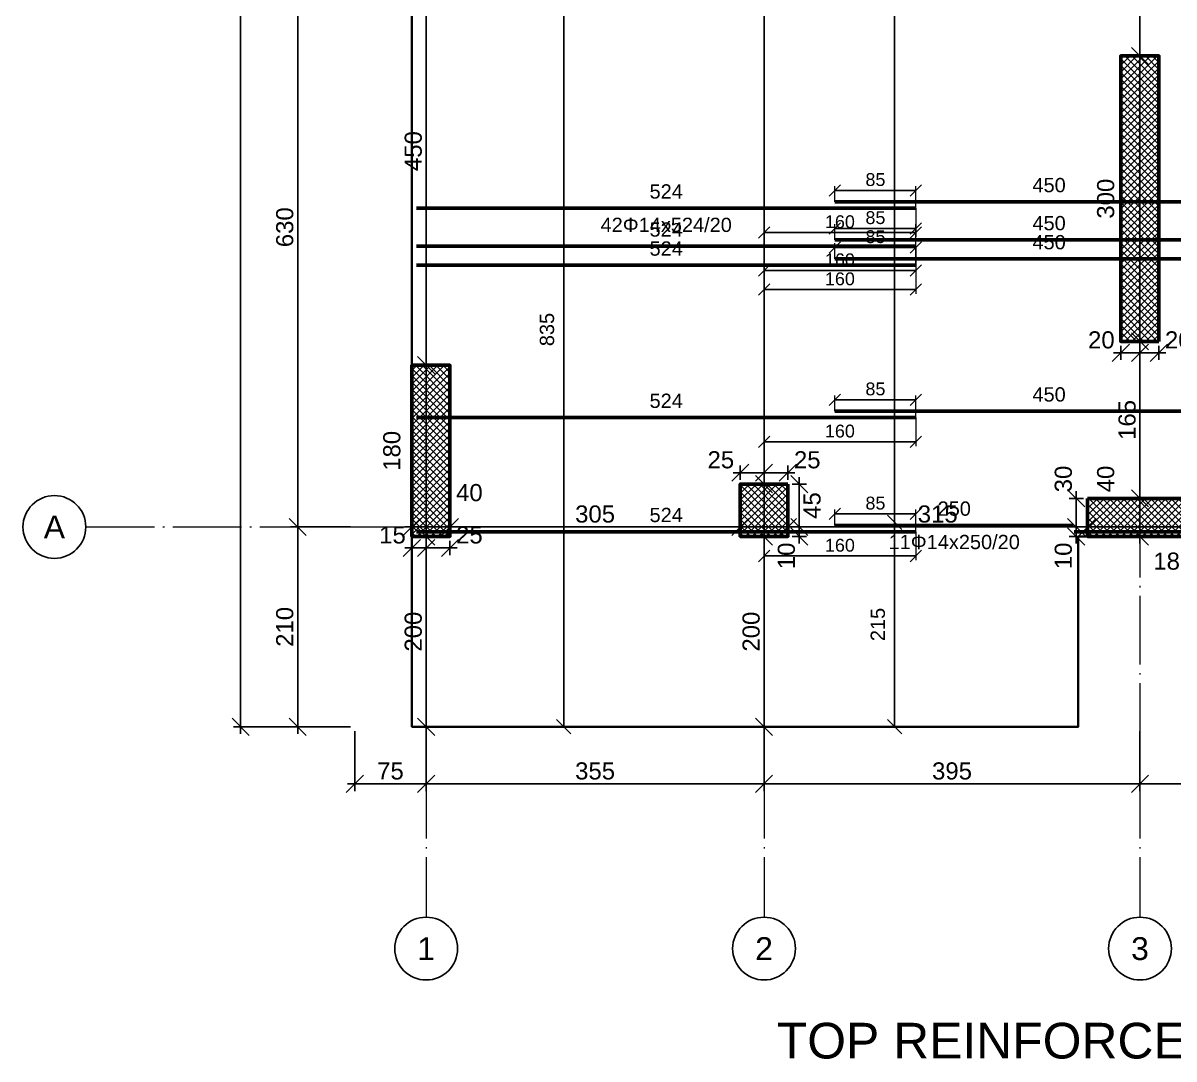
# Model space of a CAD drawing. Header units: millimetres. Extents: x -404 to 6018, y -5139 to 7890.
# Drawn here: x -349 to 861, y -5139 to -4050 of the extents above; entities that cross this region are included whole.
import ezdxf
from ezdxf.enums import TextEntityAlignment as Align

# ---------------------------------------------------------------- set-up
doc = ezdxf.new("R2010")
doc.units = ezdxf.units.MM
doc.linetypes.add('ZWCAD_ISO04W100', pattern=[30.5, 24, -3, 0.5, -3])
for name, color, linetype, lineweight in [('AXIS LINES', 255, 'ZWCAD_ISO04W100', 13), ('COLUMN', 140, 'Continuous', 53), ('SLAB', 3, 'Continuous', 35), ('WALL', 10, 'Continuous', 53)]:
    doc.layers.add(name, color=color, linetype=linetype, lineweight=lineweight)
for name, color, linetype in [('FLOOR', 3, 'Continuous'), ('FW_AXIS', 7, 'Continuous'), ('FW_COLUMN_HATCH', 8, 'Continuous'), ('FW_DIM', 7, 'Continuous'), ('FW_WALL_HATCH', 8, 'Continuous'), ('REB_NOTES', 7, 'Continuous'), ('REB_TOP_MESH_X', 5, 'Continuous'), ('REB_TOP_MESH_X_AXDIM', 5, 'Continuous'), ('REB_TOP_MESH_X_LAP', 5, 'Continuous'), ('REB_TOP_MESH_X_RANGE', 5, 'Continuous'), ('REB_TOP_MESH_X_TEXT', 5, 'Continuous')]:
    doc.layers.add(name, color=color, linetype=linetype)
doc.styles.add('REBAR_TXT', font='arial.ttf')
doc.styles.get("Standard").update_dxf_attribs({"font": 'arial.ttf'})
doc.dimstyles.new('FW_DIM', dxfattribs={"dimtxt": 18, "dimasz": 9, "dimexe": 7.5, "dimexo": 4.5, "dimgap": 4.5, "dimtad": 1, "dimdec": 0, "dimtxsty": 'Standard', "dimtsz": 9, "dimcen": 2.5, "dimdle": 7.5, "dimclrd": 256, "dimclre": 256, "dimclrt": 7, "dimazin": 3, "dimtfac": 1, "dimtmove": 2, "dimatfit": 3})
doc.dimstyles.new('REBAR LAP', dxfattribs={"dimtxt": 13.5, "dimasz": 2.5, "dimexe": 4.5, "dimexo": 0, "dimgap": 4.5, "dimtad": 1, "dimdec": 0, "dimtxsty": 'Standard', "dimtsz": 6, "dimcen": 2.5, "dimclrd": 6, "dimclre": 6, "dimclrt": 7, "dimazin": 3, "dimtfac": 1, "dimtmove": 2, "dimatfit": 3, "dimlwd": 25, "dimlwe": 18})
doc.dimstyles.new('REBAR M-200', dxfattribs={"dimtxt": 15, "dimasz": 15, "dimexe": 25, "dimexo": 12.5, "dimgap": 10, "dimtad": 1, "dimdec": 0, "dimtxsty": 'Standard', "dimblk": 'NONE', "dimcen": 50, "dimse1": 1, "dimse2": 1, "dimclrd": 6, "dimclre": 6, "dimclrt": 7, "dimazin": 3, "dimtfac": 1, "dimtmove": 2, "dimatfit": 3, "dimldrblk": 'NONE', "dimlwd": 53})
doc.dimstyles.new('REBAR RANGE', dxfattribs={"dimtxt": 15, "dimasz": 2.5, "dimexe": 0, "dimexo": 0, "dimgap": 10, "dimtad": 1, "dimdec": 0, "dimtxsty": 'Standard', "dimtsz": 7.5, "dimcen": 2.5, "dimse1": 1, "dimse2": 1, "dimclrd": 6, "dimclre": 6, "dimclrt": 7, "dimazin": 3, "dimtfac": 1, "dimtmove": 2, "dimatfit": 3, "dimlwd": 25})

# ---------------------------------------------------------------- blocks, each defined once
blk = doc.blocks.new('*D1109')
at = {"color": 6, "lineweight": 53}
blk.add_line((65, -4245.1), (589.5, -4245.1), dxfattribs=at)
at = {"layer": 'Defpoints'}
for p in [(65, -4245.1), (65, -4245.1), (589.5, -4245.1)]:
    blk.add_point(p, dxfattribs=at)
at = {"layer": 'REB_TOP_MESH_X', "color": 7, "insert": (327.2, -4227.6), "char_height": 15, "attachment_point": 5}
blk.add_mtext('524', dxfattribs=at)
blk = doc.blocks.new('_NONE')
blk = doc.blocks.new('*D1110')
at = {"color": 6, "lineweight": 53}
blk.add_line((504.5, -4238.4), (954.5, -4238.4), dxfattribs=at)
at = {"layer": 'Defpoints'}
for p in [(504.5, -4238.4), (504.5, -4238.4), (954.5, -4238.4)]:
    blk.add_point(p, dxfattribs=at)
at = {"layer": 'REB_TOP_MESH_X', "color": 7, "insert": (729.5, -4220.9), "char_height": 15, "attachment_point": 5}
blk.add_mtext('450', dxfattribs=at)
blk = doc.blocks.new('_Oblique')
at = {"color": 0, "linetype": 'ByBlock', "lineweight": -2}
blk.add_line((-0.5, -0.5), (0.5, 0.5), dxfattribs=at)
blk = doc.blocks.new('*D1113')
at = {"color": 6, "lineweight": 18}
for p, q in [((504.5, -4238.4), (504.5, -4221.9)), ((589.5, -4245.1), (589.5, -4221.9))]:
    blk.add_line(p, q, dxfattribs=at)
at = {"color": 6, "lineweight": 25}
blk.add_line((504.5, -4226.4), (589.5, -4226.4), dxfattribs=at)
at = {"layer": 'Defpoints'}
for p in [(504.5, -4226.4), (504.5, -4238.4), (589.5, -4245.1)]:
    blk.add_point(p, dxfattribs=at)
at = {"layer": 'REB_TOP_MESH_X_LAP', "color": 6, "xscale": 12, "yscale": 12}
for p in [(504.5, -4226.4), (589.5, -4226.4)]:
    blk.add_blockref('_OBLIQUE', p, dxfattribs=at)
at = {"layer": 'REB_TOP_MESH_X_LAP', "color": 7, "insert": (547, -4215.1), "char_height": 13.5, "attachment_point": 5}
blk.add_mtext('85', dxfattribs=at)
blk = doc.blocks.new('*D1114')
at = {"color": 6, "lineweight": 18}
for p, q in [((430, -4245.1), (430, -4275.1)), ((589.5, -4245.1), (589.5, -4275.1))]:
    blk.add_line(p, q, dxfattribs=at)
at = {"color": 6, "lineweight": 25}
blk.add_line((430, -4270.6), (589.5, -4270.6), dxfattribs=at)
at = {"layer": 'Defpoints'}
for p in [(430, -4245.1), (589.5, -4245.1), (430, -4270.6)]:
    blk.add_point(p, dxfattribs=at)
at = {"layer": 'REB_TOP_MESH_X_AXDIM', "color": 6, "xscale": 12, "yscale": 12}
for p in [(430, -4270.6), (589.5, -4270.6)]:
    blk.add_blockref('_OBLIQUE', p, dxfattribs=at)
at = {"layer": 'REB_TOP_MESH_X_AXDIM', "color": 7, "insert": (509.7, -4259.4), "char_height": 13.5, "attachment_point": 5}
blk.add_mtext('160', dxfattribs=at)
blk = doc.blocks.new('*D1119')
at = {"color": 6, "lineweight": 53}
blk.add_line((65, -4585.1), (589.5, -4585.1), dxfattribs=at)
at = {"layer": 'Defpoints'}
for p in [(65, -4585.1), (65, -4585.1), (589.5, -4585.1)]:
    blk.add_point(p, dxfattribs=at)
at = {"layer": 'REB_TOP_MESH_X', "color": 7, "insert": (327.2, -4567.6), "char_height": 15, "attachment_point": 5}
blk.add_mtext('524', dxfattribs=at)
blk = doc.blocks.new('*D1120')
at = {"color": 6, "lineweight": 53}
blk.add_line((504.5, -4578.4), (755, -4578.4), dxfattribs=at)
at = {"layer": 'Defpoints'}
for p in [(504.5, -4578.4), (504.5, -4578.4), (755, -4578.4)]:
    blk.add_point(p, dxfattribs=at)
at = {"layer": 'REB_TOP_MESH_X', "color": 7, "insert": (629.8, -4560.9), "char_height": 15, "attachment_point": 5}
blk.add_mtext('250', dxfattribs=at)
blk = doc.blocks.new('*D1121')
at = {"color": 6, "lineweight": 18}
for p, q in [((504.5, -4578.4), (504.5, -4561.9)), ((589.5, -4585.1), (589.5, -4561.9))]:
    blk.add_line(p, q, dxfattribs=at)
at = {"color": 6, "lineweight": 25}
blk.add_line((504.5, -4566.4), (589.5, -4566.4), dxfattribs=at)
at = {"layer": 'Defpoints'}
for p in [(504.5, -4566.4), (504.5, -4578.4), (589.5, -4585.1)]:
    blk.add_point(p, dxfattribs=at)
at = {"layer": 'REB_TOP_MESH_X_LAP', "color": 6, "xscale": 12, "yscale": 12}
for p in [(504.5, -4566.4), (589.5, -4566.4)]:
    blk.add_blockref('_OBLIQUE', p, dxfattribs=at)
at = {"layer": 'REB_TOP_MESH_X_LAP', "color": 7, "insert": (547, -4555.1), "char_height": 13.5, "attachment_point": 5}
blk.add_mtext('85', dxfattribs=at)
blk = doc.blocks.new('*D1122')
at = {"color": 6, "lineweight": 18}
for p, q in [((430, -4585.1), (430, -4615.1)), ((589.5, -4585.1), (589.5, -4615.1))]:
    blk.add_line(p, q, dxfattribs=at)
at = {"color": 6, "lineweight": 25}
blk.add_line((430, -4610.6), (589.5, -4610.6), dxfattribs=at)
at = {"layer": 'Defpoints'}
for p in [(430, -4585.1), (589.5, -4585.1), (430, -4610.6)]:
    blk.add_point(p, dxfattribs=at)
at = {"layer": 'REB_TOP_MESH_X_AXDIM', "color": 6, "xscale": 12, "yscale": 12}
for p in [(430, -4610.6), (589.5, -4610.6)]:
    blk.add_blockref('_OBLIQUE', p, dxfattribs=at)
at = {"layer": 'REB_TOP_MESH_X_AXDIM', "color": 7, "insert": (509.7, -4599.4), "char_height": 13.5, "attachment_point": 5}
blk.add_mtext('160', dxfattribs=at)
blk = doc.blocks.new('*D1150')
at = {"color": 6, "lineweight": 53}
blk.add_line((65, -4305.1), (589.5, -4305.1), dxfattribs=at)
at = {"layer": 'Defpoints'}
for p in [(65, -4305.1), (65, -4305.1), (589.5, -4305.1)]:
    blk.add_point(p, dxfattribs=at)
at = {"layer": 'REB_TOP_MESH_X', "color": 7, "insert": (327.2, -4287.6), "char_height": 15, "attachment_point": 5}
blk.add_mtext('524', dxfattribs=at)
blk = doc.blocks.new('*D1151')
at = {"color": 6, "lineweight": 53}
blk.add_line((504.5, -4298.4), (954.5, -4298.4), dxfattribs=at)
at = {"layer": 'Defpoints'}
for p in [(504.5, -4298.4), (504.5, -4298.4), (954.5, -4298.4)]:
    blk.add_point(p, dxfattribs=at)
at = {"layer": 'REB_TOP_MESH_X', "color": 7, "insert": (729.5, -4280.9), "char_height": 15, "attachment_point": 5}
blk.add_mtext('450', dxfattribs=at)
blk = doc.blocks.new('*D1154')
at = {"color": 6, "lineweight": 18}
for p, q in [((504.5, -4298.4), (504.5, -4281.9)), ((589.5, -4305.1), (589.5, -4281.9))]:
    blk.add_line(p, q, dxfattribs=at)
at = {"color": 6, "lineweight": 25}
blk.add_line((504.5, -4286.4), (589.5, -4286.4), dxfattribs=at)
at = {"layer": 'Defpoints'}
for p in [(504.5, -4286.4), (504.5, -4298.4), (589.5, -4305.1)]:
    blk.add_point(p, dxfattribs=at)
at = {"layer": 'REB_TOP_MESH_X_LAP', "color": 6, "xscale": 12, "yscale": 12}
for p in [(504.5, -4286.4), (589.5, -4286.4)]:
    blk.add_blockref('_OBLIQUE', p, dxfattribs=at)
at = {"layer": 'REB_TOP_MESH_X_LAP', "color": 7, "insert": (547, -4275.1), "char_height": 13.5, "attachment_point": 5}
blk.add_mtext('85', dxfattribs=at)
blk = doc.blocks.new('*D1155')
at = {"color": 6, "lineweight": 18}
for p, q in [((430, -4305.1), (430, -4335.1)), ((589.5, -4305.1), (589.5, -4335.1))]:
    blk.add_line(p, q, dxfattribs=at)
at = {"color": 6, "lineweight": 25}
blk.add_line((430, -4330.6), (589.5, -4330.6), dxfattribs=at)
at = {"layer": 'Defpoints'}
for p in [(430, -4305.1), (589.5, -4305.1), (430, -4330.6)]:
    blk.add_point(p, dxfattribs=at)
at = {"layer": 'REB_TOP_MESH_X_AXDIM', "color": 6, "xscale": 12, "yscale": 12}
for p in [(430, -4330.6), (589.5, -4330.6)]:
    blk.add_blockref('_OBLIQUE', p, dxfattribs=at)
at = {"layer": 'REB_TOP_MESH_X_AXDIM', "color": 7, "insert": (509.7, -4319.4), "char_height": 13.5, "attachment_point": 5}
blk.add_mtext('160', dxfattribs=at)
blk = doc.blocks.new('*D1188')
at = {"color": 6, "lineweight": 53}
blk.add_line((65, -4465.1), (589.5, -4465.1), dxfattribs=at)
at = {"layer": 'Defpoints'}
for p in [(65, -4465.1), (65, -4465.1), (589.5, -4465.1)]:
    blk.add_point(p, dxfattribs=at)
at = {"layer": 'REB_TOP_MESH_X', "color": 7, "insert": (327.2, -4447.6), "char_height": 15, "attachment_point": 5}
blk.add_mtext('524', dxfattribs=at)
blk = doc.blocks.new('*D1189')
at = {"color": 6, "lineweight": 53}
blk.add_line((504.5, -4458.4), (954.5, -4458.4), dxfattribs=at)
at = {"layer": 'Defpoints'}
for p in [(504.5, -4458.4), (504.5, -4458.4), (954.5, -4458.4)]:
    blk.add_point(p, dxfattribs=at)
at = {"layer": 'REB_TOP_MESH_X', "color": 7, "insert": (729.5, -4440.9), "char_height": 15, "attachment_point": 5}
blk.add_mtext('450', dxfattribs=at)
blk = doc.blocks.new('*D1192')
at = {"color": 6, "lineweight": 18}
for p, q in [((504.5, -4458.4), (504.5, -4441.9)), ((589.5, -4465.1), (589.5, -4441.9))]:
    blk.add_line(p, q, dxfattribs=at)
at = {"color": 6, "lineweight": 25}
blk.add_line((504.5, -4446.4), (589.5, -4446.4), dxfattribs=at)
at = {"layer": 'Defpoints'}
for p in [(504.5, -4446.4), (504.5, -4458.4), (589.5, -4465.1)]:
    blk.add_point(p, dxfattribs=at)
at = {"layer": 'REB_TOP_MESH_X_LAP', "color": 6, "xscale": 12, "yscale": 12}
for p in [(504.5, -4446.4), (589.5, -4446.4)]:
    blk.add_blockref('_OBLIQUE', p, dxfattribs=at)
at = {"layer": 'REB_TOP_MESH_X_LAP', "color": 7, "insert": (547, -4435.1), "char_height": 13.5, "attachment_point": 5}
blk.add_mtext('85', dxfattribs=at)
blk = doc.blocks.new('*D1193')
at = {"color": 6, "lineweight": 18}
for p, q in [((430, -4465.1), (430, -4495.1)), ((589.5, -4465.1), (589.5, -4495.1))]:
    blk.add_line(p, q, dxfattribs=at)
at = {"color": 6, "lineweight": 25}
blk.add_line((430, -4490.6), (589.5, -4490.6), dxfattribs=at)
at = {"layer": 'Defpoints'}
for p in [(430, -4465.1), (589.5, -4465.1), (430, -4490.6)]:
    blk.add_point(p, dxfattribs=at)
at = {"layer": 'REB_TOP_MESH_X_AXDIM', "color": 6, "xscale": 12, "yscale": 12}
for p in [(430, -4490.6), (589.5, -4490.6)]:
    blk.add_blockref('_OBLIQUE', p, dxfattribs=at)
at = {"layer": 'REB_TOP_MESH_X_AXDIM', "color": 7, "insert": (509.7, -4479.4), "char_height": 13.5, "attachment_point": 5}
blk.add_mtext('160', dxfattribs=at)
blk = doc.blocks.new('*D1239')
at = {"color": 6, "lineweight": 53}
blk.add_line((756, -4585.1), (1355.5, -4585.1), dxfattribs=at)
at = {"layer": 'Defpoints'}
for p in [(756, -4585.1), (756, -4585.1), (1355.5, -4585.1)]:
    blk.add_point(p, dxfattribs=at)
at = {"layer": 'REB_TOP_MESH_X', "color": 7, "insert": (1055.8, -4567.6), "char_height": 15, "attachment_point": 5}
blk.add_mtext('600', dxfattribs=at)
blk = doc.blocks.new('*D1243')
at = {"color": 6, "lineweight": 53}
blk.add_line((65, -4285.1), (589.5, -4285.1), dxfattribs=at)
at = {"layer": 'Defpoints'}
for p in [(65, -4285.1), (65, -4285.1), (589.5, -4285.1)]:
    blk.add_point(p, dxfattribs=at)
at = {"layer": 'REB_TOP_MESH_X', "color": 7, "insert": (327.2, -4267.6), "char_height": 15, "attachment_point": 5}
blk.add_mtext('524', dxfattribs=at)
blk = doc.blocks.new('*D1244')
at = {"color": 6, "lineweight": 53}
blk.add_line((504.5, -4278.4), (954.5, -4278.4), dxfattribs=at)
at = {"layer": 'Defpoints'}
for p in [(504.5, -4278.4), (504.5, -4278.4), (954.5, -4278.4)]:
    blk.add_point(p, dxfattribs=at)
at = {"layer": 'REB_TOP_MESH_X', "color": 7, "insert": (729.5, -4260.9), "char_height": 15, "attachment_point": 5}
blk.add_mtext('450', dxfattribs=at)
blk = doc.blocks.new('*D1247')
at = {"color": 6, "lineweight": 18}
for p, q in [((504.5, -4278.4), (504.5, -4261.9)), ((589.5, -4285.1), (589.5, -4261.9))]:
    blk.add_line(p, q, dxfattribs=at)
at = {"color": 6, "lineweight": 25}
blk.add_line((504.5, -4266.4), (589.5, -4266.4), dxfattribs=at)
at = {"layer": 'Defpoints'}
for p in [(504.5, -4266.4), (504.5, -4278.4), (589.5, -4285.1)]:
    blk.add_point(p, dxfattribs=at)
at = {"layer": 'REB_TOP_MESH_X_LAP', "color": 6, "xscale": 12, "yscale": 12}
for p in [(504.5, -4266.4), (589.5, -4266.4)]:
    blk.add_blockref('_OBLIQUE', p, dxfattribs=at)
at = {"layer": 'REB_TOP_MESH_X_LAP', "color": 7, "insert": (547, -4255.1), "char_height": 13.5, "attachment_point": 5}
blk.add_mtext('85', dxfattribs=at)
blk = doc.blocks.new('*D1248')
at = {"color": 6, "lineweight": 18}
for p, q in [((430, -4285.1), (430, -4315.1)), ((589.5, -4285.1), (589.5, -4315.1))]:
    blk.add_line(p, q, dxfattribs=at)
at = {"color": 6, "lineweight": 25}
blk.add_line((430, -4310.6), (589.5, -4310.6), dxfattribs=at)
at = {"layer": 'Defpoints'}
for p in [(430, -4285.1), (589.5, -4285.1), (430, -4310.6)]:
    blk.add_point(p, dxfattribs=at)
at = {"layer": 'REB_TOP_MESH_X_AXDIM', "color": 6, "xscale": 12, "yscale": 12}
for p in [(430, -4310.6), (589.5, -4310.6)]:
    blk.add_blockref('_OBLIQUE', p, dxfattribs=at)
at = {"layer": 'REB_TOP_MESH_X_AXDIM', "color": 7, "insert": (509.7, -4299.4), "char_height": 13.5, "attachment_point": 5}
blk.add_mtext('160', dxfattribs=at)
blk = doc.blocks.new('*D1264')
at = {"color": 6, "lineweight": 25}
blk.add_line((567.1, -4575.1), (567.1, -3115.1), dxfattribs=at)
at = {"layer": 'Defpoints'}
for p in [(567.1, -3115.1), (567.1, -4575.1), (567.1, -4575.1)]:
    blk.add_point(p, dxfattribs=at)
at = {"layer": 'REB_TOP_MESH_X_RANGE', "color": 6, "xscale": 15, "yscale": 15, "rotation": 90}
for p in [(567.1, -3115.1), (567.1, -4575.1)]:
    blk.add_blockref('_OBLIQUE', p, dxfattribs=at)
at = {"layer": 'REB_TOP_MESH_X_RANGE', "color": 7, "insert": (549.6, -3845.1), "char_height": 15, "attachment_point": 5, "rotation": 90}
blk.add_mtext('1460', dxfattribs=at)
blk = doc.blocks.new('*D1266')
at = {"color": 6, "lineweight": 25}
blk.add_line((219.5, -4790.1), (219.5, -3955.1), dxfattribs=at)
at = {"layer": 'Defpoints'}
for p in [(219.5, -3955.1), (219.5, -4790.1), (219.5, -4790.1)]:
    blk.add_point(p, dxfattribs=at)
at = {"layer": 'REB_TOP_MESH_X_RANGE', "color": 6, "xscale": 15, "yscale": 15, "rotation": 90}
for p in [(219.5, -3955.1), (219.5, -4790.1)]:
    blk.add_blockref('_OBLIQUE', p, dxfattribs=at)
at = {"layer": 'REB_TOP_MESH_X_RANGE', "color": 7, "insert": (202, -4372.6), "char_height": 15, "attachment_point": 5, "rotation": 90}
blk.add_mtext('835', dxfattribs=at)
blk = doc.blocks.new('*D1272')
at = {"color": 6, "lineweight": 25}
blk.add_line((567.1, -4790.1), (567.1, -4575.1), dxfattribs=at)
at = {"layer": 'Defpoints'}
for p in [(567.1, -4575.1), (567.1, -4790.1), (567.1, -4790.1)]:
    blk.add_point(p, dxfattribs=at)
at = {"layer": 'REB_TOP_MESH_X_RANGE', "color": 6, "xscale": 15, "yscale": 15, "rotation": 90}
for p in [(567.1, -4575.1), (567.1, -4790.1)]:
    blk.add_blockref('_OBLIQUE', p, dxfattribs=at)
at = {"layer": 'REB_TOP_MESH_X_RANGE', "color": 7, "insert": (549.6, -4682.6), "char_height": 15, "attachment_point": 5, "rotation": 90}
blk.add_mtext('215', dxfattribs=at)
blk = doc.blocks.new('*D1296')
for p, q in [((60, -4594.6), (60, -4609.6)), ((75, -4594.6), (75, -4609.6)), ((52.5, -4602.1), (82.5, -4602.1))]:
    blk.add_line(p, q)
at = {"layer": 'Defpoints'}
for p in [(60, -4590.1), (75, -4590.1), (60, -4602.1)]:
    blk.add_point(p, dxfattribs=at)
at = {"layer": 'FW_DIM', "xscale": 18, "yscale": 18}
for p in [(60, -4602.1), (75, -4602.1)]:
    blk.add_blockref('_OBLIQUE', p, dxfattribs=at)
at = {"layer": 'FW_DIM', "color": 7, "insert": (39.6, -4588.6), "char_height": 18, "attachment_point": 5}
blk.add_mtext('15', dxfattribs=at)
blk = doc.blocks.new('*D1297')
for p, q in [((75, -4594.6), (75, -4609.6)), ((100, -4594.6), (100, -4609.6)), ((67.5, -4602.1), (107.5, -4602.1))]:
    blk.add_line(p, q)
at = {"layer": 'Defpoints'}
for p in [(75, -4590.1), (100, -4590.1), (75, -4602.1)]:
    blk.add_point(p, dxfattribs=at)
at = {"layer": 'FW_DIM', "xscale": 18, "yscale": 18}
for p in [(75, -4602.1), (100, -4602.1)]:
    blk.add_blockref('_OBLIQUE', p, dxfattribs=at)
at = {"layer": 'FW_DIM', "color": 7, "insert": (120.4, -4588.6), "char_height": 18, "attachment_point": 5}
blk.add_mtext('25', dxfattribs=at)
blk = doc.blocks.new('*D1312')
for p, q in [((765.5, -4580.1), (750.5, -4580.1)), ((758, -4597.6), (758, -4572.6)), ((765.5, -4590.1), (750.5, -4590.1))]:
    blk.add_line(p, q)
at = {"layer": 'Defpoints'}
for p in [(770, -4580.1), (758, -4590.1), (770, -4590.1)]:
    blk.add_point(p, dxfattribs=at)
at = {"layer": 'FW_DIM', "xscale": 18, "yscale": 18, "rotation": 90}
for p in [(758, -4580.1), (758, -4590.1)]:
    blk.add_blockref('_OBLIQUE', p, dxfattribs=at)
at = {"layer": 'FW_DIM', "color": 7, "insert": (744.5, -4610.5), "char_height": 18, "attachment_point": 5, "rotation": 90}
blk.add_mtext('10', dxfattribs=at)
blk = doc.blocks.new('*D1313')
for p, q in [((758, -4587.6), (758, -4542.6)), ((765.5, -4550.1), (750.5, -4550.1)), ((765.5, -4580.1), (750.5, -4580.1))]:
    blk.add_line(p, q)
at = {"layer": 'Defpoints'}
for p in [(770, -4550.1), (758, -4580.1), (770, -4580.1)]:
    blk.add_point(p, dxfattribs=at)
at = {"layer": 'FW_DIM', "xscale": 18, "yscale": 18, "rotation": 90}
for p in [(758, -4550.1), (758, -4580.1)]:
    blk.add_blockref('_OBLIQUE', p, dxfattribs=at)
at = {"layer": 'FW_DIM', "color": 7, "insert": (744.5, -4529.7), "char_height": 18, "attachment_point": 5, "rotation": 90}
blk.add_mtext('30', dxfattribs=at)
blk = doc.blocks.new('*D1316')
for p, q in [((804.8, -4389.6), (804.8, -4404.6)), ((825, -4389.6), (825, -4404.6)), ((797.3, -4397.1), (832.5, -4397.1))]:
    blk.add_line(p, q)
at = {"layer": 'Defpoints'}
for p in [(804.8, -4385.1), (825, -4385.1), (804.8, -4397.1)]:
    blk.add_point(p, dxfattribs=at)
at = {"layer": 'FW_DIM', "xscale": 18, "yscale": 18}
for p in [(804.8, -4397.1), (825, -4397.1)]:
    blk.add_blockref('_OBLIQUE', p, dxfattribs=at)
at = {"layer": 'FW_DIM', "color": 7, "insert": (784.4, -4383.6), "char_height": 18, "attachment_point": 5}
blk.add_mtext('20', dxfattribs=at)
blk = doc.blocks.new('*D1317')
for p, q in [((825, -4389.6), (825, -4404.6)), ((844.8, -4389.6), (844.8, -4404.6)), ((817.5, -4397.1), (852.3, -4397.1))]:
    blk.add_line(p, q)
at = {"layer": 'Defpoints'}
for p in [(825, -4385.1), (844.8, -4385.1), (825, -4397.1)]:
    blk.add_point(p, dxfattribs=at)
at = {"layer": 'FW_DIM', "xscale": 18, "yscale": 18}
for p in [(825, -4397.1), (844.8, -4397.1)]:
    blk.add_blockref('_OBLIQUE', p, dxfattribs=at)
at = {"layer": 'FW_DIM', "color": 7, "insert": (865.2, -4383.6), "char_height": 18, "attachment_point": 5}
blk.add_mtext('20', dxfattribs=at)
blk = doc.blocks.new('*D1359')
for p, q in [((405, -4530.6), (405, -4515.6)), ((430, -4530.6), (430, -4515.6)), ((397.5, -4523.1), (437.5, -4523.1))]:
    blk.add_line(p, q)
at = {"layer": 'Defpoints'}
for p in [(405, -4523.1), (405, -4535.1), (430, -4535.1)]:
    blk.add_point(p, dxfattribs=at)
at = {"layer": 'FW_DIM', "xscale": 18, "yscale": 18}
for p in [(405, -4523.1), (430, -4523.1)]:
    blk.add_blockref('_OBLIQUE', p, dxfattribs=at)
at = {"layer": 'FW_DIM', "color": 7, "insert": (384.6, -4509.6), "char_height": 18, "attachment_point": 5}
blk.add_mtext('25', dxfattribs=at)
blk = doc.blocks.new('*D1360')
for p, q in [((430, -4530.6), (430, -4515.6)), ((455, -4530.6), (455, -4515.6)), ((422.5, -4523.1), (462.5, -4523.1))]:
    blk.add_line(p, q)
at = {"layer": 'Defpoints'}
for p in [(430, -4523.1), (430, -4535.1), (455, -4535.1)]:
    blk.add_point(p, dxfattribs=at)
at = {"layer": 'FW_DIM', "xscale": 18, "yscale": 18}
for p in [(430, -4523.1), (455, -4523.1)]:
    blk.add_blockref('_OBLIQUE', p, dxfattribs=at)
at = {"layer": 'FW_DIM', "color": 7, "insert": (475.4, -4509.6), "char_height": 18, "attachment_point": 5}
blk.add_mtext('25', dxfattribs=at)
blk = doc.blocks.new('*D1361')
for p, q in [((459.5, -4580.1), (474.5, -4580.1)), ((467, -4597.6), (467, -4572.6)), ((459.5, -4590.1), (474.5, -4590.1))]:
    blk.add_line(p, q)
at = {"layer": 'Defpoints'}
for p in [(455, -4580.1), (455, -4590.1), (467, -4590.1)]:
    blk.add_point(p, dxfattribs=at)
at = {"layer": 'FW_DIM', "xscale": 18, "yscale": 18, "rotation": 90}
for p in [(467, -4580.1), (467, -4590.1)]:
    blk.add_blockref('_OBLIQUE', p, dxfattribs=at)
at = {"layer": 'FW_DIM', "color": 7, "insert": (453.5, -4610.5), "char_height": 18, "attachment_point": 5, "rotation": 90}
blk.add_mtext('10', dxfattribs=at)
blk = doc.blocks.new('*D1362')
for p, q in [((467, -4587.6), (467, -4527.6)), ((459.5, -4535.1), (474.5, -4535.1)), ((459.5, -4580.1), (474.5, -4580.1))]:
    blk.add_line(p, q)
at = {"layer": 'Defpoints'}
for p in [(455, -4535.1), (455, -4580.1), (467, -4580.1)]:
    blk.add_point(p, dxfattribs=at)
at = {"layer": 'FW_DIM', "xscale": 18, "yscale": 18, "rotation": 90}
for p in [(467, -4535.1), (467, -4580.1)]:
    blk.add_blockref('_OBLIQUE', p, dxfattribs=at)
at = {"layer": 'FW_DIM', "color": 7, "insert": (480.5, -4557.6), "char_height": 18, "attachment_point": 5, "rotation": 90}
blk.add_mtext('45', dxfattribs=at)
blk = doc.blocks.new('*D1372')
for p, q in [((52.5, -4580.1), (107.5, -4580.1)), ((60, -4575.6), (60, -4572.6)), ((100, -4575.6), (100, -4572.6))]:
    blk.add_line(p, q)
at = {"layer": 'Defpoints'}
for p in [(60, -4580.1), (60, -4580.1), (100, -4580.1)]:
    blk.add_point(p, dxfattribs=at)
at = {"layer": 'FW_DIM', "xscale": 18, "yscale": 18}
for p in [(60, -4580.1), (100, -4580.1)]:
    blk.add_blockref('_OBLIQUE', p, dxfattribs=at)
at = {"layer": 'FW_DIM', "color": 7, "insert": (120.4, -4544.1), "char_height": 18, "attachment_point": 5}
blk.add_mtext('40', dxfattribs=at)
blk = doc.blocks.new('*D1373')
for p, q in [((92.5, -4580.1), (412.5, -4580.1)), ((100, -4575.6), (100, -4572.6)), ((405, -4575.6), (405, -4572.6))]:
    blk.add_line(p, q)
at = {"layer": 'Defpoints'}
for p in [(100, -4580.1), (100, -4580.1), (405, -4580.1)]:
    blk.add_point(p, dxfattribs=at)
at = {"layer": 'FW_DIM', "xscale": 18, "yscale": 18}
for p in [(100, -4580.1), (405, -4580.1)]:
    blk.add_blockref('_OBLIQUE', p, dxfattribs=at)
at = {"layer": 'FW_DIM', "color": 7, "insert": (252.5, -4566.6), "char_height": 18, "attachment_point": 5}
blk.add_mtext('305', dxfattribs=at)
blk = doc.blocks.new('*D1374')
for p, q in [((397.5, -4580.1), (462.5, -4580.1)), ((405, -4575.6), (405, -4572.6)), ((455, -4575.6), (455, -4572.6))]:
    blk.add_line(p, q)
at = {"layer": 'Defpoints'}
for p in [(405, -4580.1), (405, -4580.1), (455, -4580.1)]:
    blk.add_point(p, dxfattribs=at)
at = {"layer": 'FW_DIM', "xscale": 18, "yscale": 18}
for p in [(405, -4580.1), (455, -4580.1)]:
    blk.add_blockref('_OBLIQUE', p, dxfattribs=at)
blk = doc.blocks.new('*D1375')
for p, q in [((447.5, -4580.1), (777.5, -4580.1)), ((455, -4575.6), (455, -4572.6)), ((770, -4575.6), (770, -4572.6))]:
    blk.add_line(p, q)
at = {"layer": 'Defpoints'}
for p in [(455, -4580.1), (455, -4580.1), (770, -4580.1)]:
    blk.add_point(p, dxfattribs=at)
at = {"layer": 'FW_DIM', "xscale": 18, "yscale": 18}
for p in [(455, -4580.1), (770, -4580.1)]:
    blk.add_blockref('_OBLIQUE', p, dxfattribs=at)
at = {"layer": 'FW_DIM', "color": 7, "insert": (612.5, -4566.6), "char_height": 18, "attachment_point": 5}
blk.add_mtext('315', dxfattribs=at)
blk = doc.blocks.new('*D1376')
for p, q in [((762.5, -4580.1), (957.5, -4580.1)), ((770, -4575.6), (770, -4572.6)), ((950, -4575.6), (950, -4572.6))]:
    blk.add_line(p, q)
at = {"layer": 'Defpoints'}
for p in [(770, -4580.1), (770, -4580.1), (950, -4580.1)]:
    blk.add_point(p, dxfattribs=at)
at = {"layer": 'FW_DIM', "xscale": 18, "yscale": 18}
for p in [(770, -4580.1), (950, -4580.1)]:
    blk.add_blockref('_OBLIQUE', p, dxfattribs=at)
at = {"layer": 'FW_DIM', "color": 7, "insert": (860, -4616.1), "char_height": 18, "attachment_point": 5}
blk.add_mtext('180', dxfattribs=at)
blk = doc.blocks.new('*D1418')
for p, q in [((75, -4797.6), (75, -4582.6)), ((70.5, -4590.1), (67.5, -4590.1)), ((70.5, -4790.1), (67.5, -4790.1))]:
    blk.add_line(p, q)
at = {"layer": 'Defpoints'}
for p in [(75, -4590.1), (75, -4790.1), (75, -4790.1)]:
    blk.add_point(p, dxfattribs=at)
at = {"layer": 'FW_DIM', "xscale": 18, "yscale": 18, "rotation": 90}
for p in [(75, -4590.1), (75, -4790.1)]:
    blk.add_blockref('_OBLIQUE', p, dxfattribs=at)
at = {"layer": 'FW_DIM', "color": 7, "insert": (61.5, -4690.1), "char_height": 18, "attachment_point": 5, "rotation": 90}
blk.add_mtext('200', dxfattribs=at)
blk = doc.blocks.new('*D1419')
for p, q in [((70.5, -4410.1), (67.5, -4410.1)), ((75, -4597.6), (75, -4402.6)), ((70.5, -4590.1), (67.5, -4590.1))]:
    blk.add_line(p, q)
at = {"layer": 'Defpoints'}
for p in [(75, -4410.1), (75, -4590.1), (75, -4590.1)]:
    blk.add_point(p, dxfattribs=at)
at = {"layer": 'FW_DIM', "xscale": 18, "yscale": 18, "rotation": 90}
for p in [(75, -4410.1), (75, -4590.1)]:
    blk.add_blockref('_OBLIQUE', p, dxfattribs=at)
at = {"layer": 'FW_DIM', "color": 7, "insert": (39, -4500.1), "char_height": 18, "attachment_point": 5, "rotation": 90}
blk.add_mtext('180', dxfattribs=at)
blk = doc.blocks.new('*D1420')
for p, q in [((75, -4417.6), (75, -3952.6)), ((70.5, -3960.1), (67.5, -3960.1)), ((70.5, -4410.1), (67.5, -4410.1))]:
    blk.add_line(p, q)
at = {"layer": 'Defpoints'}
for p in [(75, -3960.1), (75, -4410.1), (75, -4410.1)]:
    blk.add_point(p, dxfattribs=at)
at = {"layer": 'FW_DIM', "xscale": 18, "yscale": 18, "rotation": 90}
for p in [(75, -3960.1), (75, -4410.1)]:
    blk.add_blockref('_OBLIQUE', p, dxfattribs=at)
at = {"layer": 'FW_DIM', "color": 7, "insert": (61.5, -4185.1), "char_height": 18, "attachment_point": 5, "rotation": 90}
blk.add_mtext('450', dxfattribs=at)
blk = doc.blocks.new('*D1425')
for p, q in [((430, -4797.6), (430, -4582.6)), ((425.5, -4590.1), (422.5, -4590.1)), ((425.5, -4790.1), (422.5, -4790.1))]:
    blk.add_line(p, q)
at = {"layer": 'Defpoints'}
for p in [(430, -4590.1), (430, -4790.1), (430, -4790.1)]:
    blk.add_point(p, dxfattribs=at)
at = {"layer": 'FW_DIM', "xscale": 18, "yscale": 18, "rotation": 90}
for p in [(430, -4590.1), (430, -4790.1)]:
    blk.add_blockref('_OBLIQUE', p, dxfattribs=at)
at = {"layer": 'FW_DIM', "color": 7, "insert": (416.5, -4690.1), "char_height": 18, "attachment_point": 5, "rotation": 90}
blk.add_mtext('200', dxfattribs=at)
blk = doc.blocks.new('*D1426')
for p, q in [((430, -4597.6), (430, -4527.6)), ((425.5, -4535.1), (422.5, -4535.1)), ((425.5, -4590.1), (422.5, -4590.1))]:
    blk.add_line(p, q)
at = {"layer": 'Defpoints'}
for p in [(430, -4535.1), (430, -4590.1), (430, -4590.1)]:
    blk.add_point(p, dxfattribs=at)
at = {"layer": 'FW_DIM', "xscale": 18, "yscale": 18, "rotation": 90}
for p in [(430, -4535.1), (430, -4590.1)]:
    blk.add_blockref('_OBLIQUE', p, dxfattribs=at)
blk = doc.blocks.new('*D1427')
for p, q in [((430, -4542.6), (430, -3053.1)), ((425.5, -3060.6), (422.5, -3060.6)), ((425.5, -4535.1), (422.5, -4535.1))]:
    blk.add_line(p, q)
at = {"layer": 'Defpoints'}
for p in [(430, -3060.6), (430, -4535.1), (430, -4535.1)]:
    blk.add_point(p, dxfattribs=at)
at = {"layer": 'FW_DIM', "xscale": 18, "yscale": 18, "rotation": 90}
for p in [(430, -3060.6), (430, -4535.1)]:
    blk.add_blockref('_OBLIQUE', p, dxfattribs=at)
at = {"layer": 'FW_DIM', "color": 7, "insert": (416.5, -3797.8), "char_height": 18, "attachment_point": 5, "rotation": 90}
blk.add_mtext('1475', dxfattribs=at)
blk = doc.blocks.new('*D1433')
for p, q in [((825, -4597.6), (825, -4542.6)), ((820.5, -4550.1), (817.5, -4550.1)), ((820.5, -4590.1), (817.5, -4590.1))]:
    blk.add_line(p, q)
at = {"layer": 'Defpoints'}
for p in [(825, -4550.1), (825, -4590.1), (825, -4590.1)]:
    blk.add_point(p, dxfattribs=at)
at = {"layer": 'FW_DIM', "xscale": 18, "yscale": 18, "rotation": 90}
for p in [(825, -4550.1), (825, -4590.1)]:
    blk.add_blockref('_OBLIQUE', p, dxfattribs=at)
at = {"layer": 'FW_DIM', "color": 7, "insert": (789, -4529.7), "char_height": 18, "attachment_point": 5, "rotation": 90}
blk.add_mtext('40', dxfattribs=at)
blk = doc.blocks.new('*D1434')
for p, q in [((820.5, -4385.1), (817.5, -4385.1)), ((825, -4557.6), (825, -4377.6)), ((820.5, -4550.1), (817.5, -4550.1))]:
    blk.add_line(p, q)
at = {"layer": 'Defpoints'}
for p in [(825, -4385.1), (825, -4550.1), (825, -4550.1)]:
    blk.add_point(p, dxfattribs=at)
at = {"layer": 'FW_DIM', "xscale": 18, "yscale": 18, "rotation": 90}
for p in [(825, -4385.1), (825, -4550.1)]:
    blk.add_blockref('_OBLIQUE', p, dxfattribs=at)
at = {"layer": 'FW_DIM', "color": 7, "insert": (811.5, -4467.6), "char_height": 18, "attachment_point": 5, "rotation": 90}
blk.add_mtext('165', dxfattribs=at)
blk = doc.blocks.new('*D1435')
for p, q in [((820.5, -4085.1), (817.5, -4085.1)), ((825, -4392.6), (825, -4077.6)), ((820.5, -4385.1), (817.5, -4385.1))]:
    blk.add_line(p, q)
at = {"layer": 'Defpoints'}
for p in [(825, -4085.1), (825, -4385.1), (825, -4385.1)]:
    blk.add_point(p, dxfattribs=at)
at = {"layer": 'FW_DIM', "xscale": 18, "yscale": 18, "rotation": 90}
for p in [(825, -4085.1), (825, -4385.1)]:
    blk.add_blockref('_OBLIQUE', p, dxfattribs=at)
at = {"layer": 'FW_DIM', "color": 7, "insert": (789, -4235.1), "char_height": 18, "attachment_point": 5, "rotation": 90}
blk.add_mtext('300', dxfattribs=at)
blk = doc.blocks.new('*D1436')
for p, q in [((825, -4092.6), (825, -3487.6)), ((820.5, -3495.1), (817.5, -3495.1)), ((820.5, -4085.1), (817.5, -4085.1))]:
    blk.add_line(p, q)
at = {"layer": 'Defpoints'}
for p in [(825, -3495.1), (825, -4085.1), (825, -4085.1)]:
    blk.add_point(p, dxfattribs=at)
at = {"layer": 'FW_DIM', "xscale": 18, "yscale": 18, "rotation": 90}
for p in [(825, -3495.1), (825, -4085.1)]:
    blk.add_blockref('_OBLIQUE', p, dxfattribs=at)
at = {"layer": 'FW_DIM', "color": 7, "insert": (811.5, -3790.1), "char_height": 18, "attachment_point": 5, "rotation": 90}
blk.add_mtext('590', dxfattribs=at)
blk = doc.blocks.new('*D1471')
for p, q in [((0, -4794.6), (0, -4857.6)), ((75, -4794.6), (75, -4857.6)), ((-7.5, -4850.1), (82.5, -4850.1))]:
    blk.add_line(p, q)
at = {"layer": 'Defpoints'}
for p in [(0, -4790.1), (75, -4790.1), (0, -4850.1)]:
    blk.add_point(p, dxfattribs=at)
at = {"layer": 'FW_DIM', "xscale": 18, "yscale": 18}
for p in [(0, -4850.1), (75, -4850.1)]:
    blk.add_blockref('_OBLIQUE', p, dxfattribs=at)
at = {"layer": 'FW_DIM', "color": 7, "insert": (37.5, -4836.6), "char_height": 18, "attachment_point": 5}
blk.add_mtext('75', dxfattribs=at)
blk = doc.blocks.new('*D1472')
for p, q in [((75, -4794.6), (75, -4857.6)), ((430, -4794.6), (430, -4857.6)), ((67.5, -4850.1), (437.5, -4850.1))]:
    blk.add_line(p, q)
at = {"layer": 'Defpoints'}
for p in [(75, -4790.1), (430, -4790.1), (75, -4850.1)]:
    blk.add_point(p, dxfattribs=at)
at = {"layer": 'FW_DIM', "xscale": 18, "yscale": 18}
for p in [(75, -4850.1), (430, -4850.1)]:
    blk.add_blockref('_OBLIQUE', p, dxfattribs=at)
at = {"layer": 'FW_DIM', "color": 7, "insert": (252.5, -4836.6), "char_height": 18, "attachment_point": 5}
blk.add_mtext('355', dxfattribs=at)
blk = doc.blocks.new('*D1473')
for p, q in [((430, -4794.6), (430, -4857.6)), ((825, -4794.6), (825, -4857.6)), ((422.5, -4850.1), (832.5, -4850.1))]:
    blk.add_line(p, q)
at = {"layer": 'Defpoints'}
for p in [(430, -4790.1), (825, -4790.1), (430, -4850.1)]:
    blk.add_point(p, dxfattribs=at)
at = {"layer": 'FW_DIM', "xscale": 18, "yscale": 18}
for p in [(430, -4850.1), (825, -4850.1)]:
    blk.add_blockref('_OBLIQUE', p, dxfattribs=at)
at = {"layer": 'FW_DIM', "color": 7, "insert": (627.5, -4836.6), "char_height": 18, "attachment_point": 5}
blk.add_mtext('395', dxfattribs=at)
blk = doc.blocks.new('*D1474')
for p, q in [((825, -4794.6), (825, -4857.6)), ((1005, -4794.6), (1005, -4857.6)), ((817.5, -4850.1), (1012.5, -4850.1))]:
    blk.add_line(p, q)
at = {"layer": 'Defpoints'}
for p in [(825, -4790.1), (1005, -4790.1), (825, -4850.1)]:
    blk.add_point(p, dxfattribs=at)
at = {"layer": 'FW_DIM', "xscale": 18, "yscale": 18}
for p in [(825, -4850.1), (1005, -4850.1)]:
    blk.add_blockref('_OBLIQUE', p, dxfattribs=at)
at = {"layer": 'FW_DIM', "color": 7, "insert": (915, -4836.6), "char_height": 18, "attachment_point": 5}
blk.add_mtext('180', dxfattribs=at)
blk = doc.blocks.new('*D1478')
for p, q in [((-4.5, -4580.1), (-67.5, -4580.1)), ((-60, -4797.6), (-60, -4572.6)), ((-4.5, -4790.1), (-67.5, -4790.1))]:
    blk.add_line(p, q)
at = {"layer": 'Defpoints'}
for p in [(0, -4580.1), (-60, -4790.1), (0, -4790.1)]:
    blk.add_point(p, dxfattribs=at)
at = {"layer": 'FW_DIM', "xscale": 18, "yscale": 18, "rotation": 90}
for p in [(-60, -4580.1), (-60, -4790.1)]:
    blk.add_blockref('_OBLIQUE', p, dxfattribs=at)
at = {"layer": 'FW_DIM', "color": 7, "insert": (-73.5, -4685.1), "char_height": 18, "attachment_point": 5, "rotation": 90}
blk.add_mtext('210', dxfattribs=at)
blk = doc.blocks.new('*D1479')
for p, q in [((-4.5, -3950.1), (-67.5, -3950.1)), ((-60, -4587.6), (-60, -3942.6)), ((-4.5, -4580.1), (-67.5, -4580.1))]:
    blk.add_line(p, q)
at = {"layer": 'Defpoints'}
for p in [(0, -3950.1), (-60, -4580.1), (0, -4580.1)]:
    blk.add_point(p, dxfattribs=at)
at = {"layer": 'FW_DIM', "xscale": 18, "yscale": 18, "rotation": 90}
for p in [(-60, -3950.1), (-60, -4580.1)]:
    blk.add_blockref('_OBLIQUE', p, dxfattribs=at)
at = {"layer": 'FW_DIM', "color": 7, "insert": (-73.5, -4265.1), "char_height": 18, "attachment_point": 5, "rotation": 90}
blk.add_mtext('630', dxfattribs=at)
blk = doc.blocks.new('*D1496')
for p, q in [((-120, -4797.6), (-120, -1642.5)), ((-4.5, -1650), (-127.5, -1650)), ((-4.5, -4790.1), (-127.5, -4790.1))]:
    blk.add_line(p, q)
at = {"layer": 'Defpoints'}
for p in [(0, -1650), (-120, -4790.1), (0, -4790.1)]:
    blk.add_point(p, dxfattribs=at)
at = {"layer": 'FW_DIM', "xscale": 18, "yscale": 18, "rotation": 90}
for p in [(-120, -1650), (-120, -4790.1)]:
    blk.add_blockref('_OBLIQUE', p, dxfattribs=at)
at = {"layer": 'FW_DIM', "color": 7, "insert": (-133.5, -3220.1), "char_height": 18, "attachment_point": 5, "rotation": 90}
blk.add_mtext('3140', dxfattribs=at)

msp = doc.modelspace()

# ---------------------------------------------------------------- hatches: boundary and pattern name
at = {"layer": 'FW_COLUMN_HATCH'}
h = msp.add_hatch(dxfattribs=at)
h.set_pattern_fill('ANSI37', scale=1.6)
h.paths.add_polyline_path([(455, -4535.1), (455, -4590.1), (405, -4590.1), (405, -4535.1), (455, -4535.1)])
at = {"layer": 'FW_WALL_HATCH'}
h = msp.add_hatch(dxfattribs=at)
h.set_pattern_fill('ANSI37', scale=1.6)
h.paths.add_polyline_path([(844.8, -4385.1), (804.8, -4385.1), (804.8, -4085.1), (844.8, -4085.1), (844.8, -4385.1)])
h = msp.add_hatch(dxfattribs=at)
h.set_pattern_fill('ANSI37', scale=1.6)
h.paths.add_polyline_path([(60, -4590.1), (60, -4410.1), (100, -4410.1), (100, -4590.1), (60, -4590.1)])
h = msp.add_hatch(dxfattribs=at)
h.set_pattern_fill('ANSI37', scale=1.6)
h.paths.add_polyline_path([(770, -4550.1), (950, -4550.1), (950, -4590.1), (770, -4590.1), (770, -4550.1)])

# ---------------------------------------------------------------- linework, layer by layer
at = {"layer": 'AXIS LINES', "color": 0, "ltscale": 3}
for points in [[(75, -1450.1), (75, -4990.2)], [(430, -1450.1), (430, -4990.2)], [(825, -1450.1), (825, -4990.2)], [(-282.6, -4580.1), (2132.4, -4580.1)]]:
    msp.add_lwpolyline(points, dxfattribs=at)
at = {"layer": 'COLUMN', "ltscale": 0.08}
msp.add_lwpolyline([(455, -4535.1), (455, -4590.1), (405, -4590.1), (405, -4535.1), (455, -4535.1)], dxfattribs=at)
at = {"layer": 'FLOOR'}
msp.add_line((745.1, -4790.1), (355.1, -4790.1), dxfattribs=at)
at = {"layer": 'FW_AXIS'}
for centre in [(-315.6, -4580.1), (75, -5023.2), (430, -5023.2), (825, -5023.2)]:
    msp.add_circle(centre, 33, dxfattribs=at)
at = {"layer": 'SLAB', "ltscale": 0.08}
msp.add_lwpolyline([(644.9, -2640.1), (644.9, -3100.1), (565, -3100.1), (565.1, -3060.7), (100.1, -3060.1), (100.1, -3180.1), (0, -3180.1), (0, -3910.1), (0, -3960.1), (60, -3960.1), (60, -4790.1), (760.1, -4790.1), (760.1, -4590.1), (910, -4590.1)], dxfattribs=at)
at = {"layer": 'WALL', "ltscale": 0.08}
msp.add_lwpolyline([(844.8, -4385.1), (844.8, -4085.1), (804.8, -4085.1), (804.8, -4385.1), (844.8, -4385.1)], dxfattribs=at)
for points in [[(60, -4590.1), (60, -4410.1), (100, -4410.1), (100, -4590.1)], [(770, -4550.1), (950, -4550.1), (950, -4590.1), (770, -4590.1)]]:
    msp.add_lwpolyline(points, close=True, dxfattribs=at)

# ---------------------------------------------------------------- texts
at = {"layer": 'FW_AXIS', "color": 7, "style": 'REBAR_TXT'}
for s, p in [('A', (-315.6, -4580.1)), ('1', (75, -5023.2)), ('2', (430, -5023.2)), ('3', (825, -5023.2))]:
    msp.add_text(s, height=24, dxfattribs=at).set_placement(p, align=Align.MIDDLE_CENTER)
at = {"layer": 'REB_NOTES', "color": 7, "style": 'REBAR_TXT'}
msp.add_text('TOP REINFORCEMENT - DIRECTION X', height=37.5, dxfattribs=at).set_placement((925, -5101.2), align=Align.TOP_CENTER)
at = {"layer": 'REB_TOP_MESH_X_TEXT', "color": 7, "style": 'REBAR_TXT'}
for s, p in [('42Φ14x524/20', (327.2, -4255.1)), ('11Φ14x250/20', (629.8, -4588.4))]:
    msp.add_text(s, height=15, dxfattribs=at).set_placement(p, align=Align.TOP_CENTER)

# ---------------------------------------------------------------- dimensions: what is measured, and where the dimension line sits
at = {"layer": 'FW_DIM'}
for base, p1, p2, picture, middle in [((-120, -4790.1), (0, -4790.1), (0, -1650), '*D1496', (-133.5, -3220.1)), ((-60, -4580.1), (0, -4580.1), (0, -3950.1), '*D1479', (-73.5, -4265.1)), ((-60, -4790.1), (0, -4790.1), (0, -4580.1), '*D1478', (-73.5, -4685.1))]:
    dim = msp.add_linear_dim(base=base, p1=p1, p2=p2, angle=90, dimstyle='FW_DIM', dxfattribs=at)
    dim.commit()
    dim.dimension.update_dxf_attribs({"geometry": picture, "text_midpoint": middle})
for base, p1, p2, text, picture, middle in [((430, -4535.1), (430, -4535.1), (430, -3060.6), '1475', '*D1427', (416.5, -3797.8)), ((825, -4085.1), (825, -4085.1), (825, -3495.1), '590', '*D1436', (811.5, -3790.1)), ((75, -4410.1), (75, -4410.1), (75, -3960.1), '450', '*D1420', (61.5, -4185.1)), ((825, -4385.1), (825, -4385.1), (825, -4085.1), '300', '*D1435', (789, -4235.1)), ((825, -4550.1), (825, -4550.1), (825, -4385.1), '165', '*D1434', (811.5, -4467.6)), ((75, -4590.1), (75, -4590.1), (75, -4410.1), '180', '*D1419', (39, -4500.1)), ((758, -4580.1), (770, -4580.1), (770, -4550.1), '30', '*D1313', (744.5, -4529.7)), ((825, -4590.1), (825, -4590.1), (825, -4550.1), '40', '*D1433', (789, -4529.7)), ((430, -4590.1), (430, -4590.1), (430, -4535.1), ' ', '*D1426', (430, -4562.6)), ((467, -4580.1), (455, -4580.1), (455, -4535.1), '45', '*D1362', (480.5, -4557.6)), ((75, -4790.1), (75, -4790.1), (75, -4590.1), '200', '*D1418', (61.5, -4690.1)), ((430, -4790.1), (430, -4790.1), (430, -4590.1), '200', '*D1425', (416.5, -4690.1)), ((467, -4590.1), (455, -4590.1), (455, -4580.1), '10', '*D1361', (453.5, -4610.5)), ((758, -4590.1), (770, -4590.1), (770, -4580.1), '10', '*D1312', (744.5, -4610.5))]:
    dim = msp.add_linear_dim(base=base, p1=p1, p2=p2, angle=90, text=text, dimstyle='FW_DIM', override={"dimtmove": 2}, dxfattribs=at)
    dim.commit()
    dim.dimension.update_dxf_attribs({"geometry": picture, "text_midpoint": middle, "dimtype": 160})
for base, p1, p2, text, picture, middle in [((804.8, -4397.1), (804.8, -4385.1), (825, -4385.1), '20', '*D1316', (784.4, -4383.6)), ((825, -4397.1), (825, -4385.1), (844.8, -4385.1), '20', '*D1317', (865.2, -4383.6)), ((405, -4523.1), (405, -4535.1), (430, -4535.1), '25', '*D1359', (384.6, -4509.6)), ((430, -4523.1), (430, -4535.1), (455, -4535.1), '25', '*D1360', (475.4, -4509.6)), ((60, -4580.1), (60, -4580.1), (100, -4580.1), '40', '*D1372', (120.4, -4544.1)), ((100, -4580.1), (100, -4580.1), (405, -4580.1), '305', '*D1373', (252.5, -4566.6)), ((455, -4580.1), (455, -4580.1), (770, -4580.1), '315', '*D1375', (612.5, -4566.6)), ((60, -4602.1), (60, -4590.1), (75, -4590.1), '15', '*D1296', (39.6, -4588.6)), ((75, -4602.1), (75, -4590.1), (100, -4590.1), '25', '*D1297', (120.4, -4588.6)), ((405, -4580.1), (405, -4580.1), (455, -4580.1), ' ', '*D1374', (430, -4580.1)), ((770, -4580.1), (770, -4580.1), (950, -4580.1), '180', '*D1376', (860, -4616.1))]:
    dim = msp.add_linear_dim(base=base, p1=p1, p2=p2, text=text, dimstyle='FW_DIM', override={"dimtmove": 2}, dxfattribs=at)
    dim.commit()
    dim.dimension.update_dxf_attribs({"geometry": picture, "text_midpoint": middle, "dimtype": 160})
for base, p1, p2, picture, middle in [((0, -4850.1), (0, -4790.1), (75, -4790.1), '*D1471', (37.5, -4836.6)), ((75, -4850.1), (75, -4790.1), (430, -4790.1), '*D1472', (252.5, -4836.6)), ((430, -4850.1), (430, -4790.1), (825, -4790.1), '*D1473', (627.5, -4836.6)), ((825, -4850.1), (825, -4790.1), (1005, -4790.1), '*D1474', (915, -4836.6))]:
    dim = msp.add_linear_dim(base=base, p1=p1, p2=p2, dimstyle='FW_DIM', dxfattribs=at)
    dim.commit()
    dim.dimension.update_dxf_attribs({"geometry": picture, "text_midpoint": middle})
at = {"layer": 'REB_TOP_MESH_X'}
for base, p1, p2, picture, middle in [((65, -4245.1117278), (65, -4245.1117278), (589.5, -4245.1117278), '*D1109', (327.25, -4227.6117278)), ((504.5, -4238.4), (504.5, -4238.4), (954.5, -4238.4), '*D1110', (729.5, -4220.9)), ((504.5, -4278.4), (504.5, -4278.4), (954.5, -4278.4), '*D1244', (729.5, -4260.9)), ((65, -4285.1117278), (65, -4285.1117278), (589.5, -4285.1117278), '*D1243', (327.25, -4267.6117278)), ((65, -4305.1117278), (65, -4305.1117278), (589.5, -4305.1117278), '*D1150', (327.25, -4287.6117278)), ((504.5, -4298.4), (504.5, -4298.4), (954.5, -4298.4), '*D1151', (729.5, -4280.9)), ((65, -4465.1117278), (65, -4465.1117278), (589.5, -4465.1117278), '*D1188', (327.25, -4447.6117278)), ((504.5, -4458.4), (504.5, -4458.4), (954.5, -4458.4), '*D1189', (729.5, -4440.9)), ((65, -4585.1117278), (65, -4585.1117278), (589.5, -4585.1117278), '*D1119', (327.25, -4567.6117278)), ((504.5, -4578.3617278), (504.5, -4578.3617278), (755, -4578.3617278), '*D1120', (629.75, -4560.8617278)), ((756, -4585.1117278), (756, -4585.1117278), (1355.5, -4585.1117278), '*D1239', (1055.75, -4567.6117278))]:
    dim = msp.add_linear_dim(base=base, p1=p1, p2=p2, dimstyle='REBAR M-200', dxfattribs=at)
    dim.commit()
    dim.dimension.update_dxf_attribs({"geometry": picture, "text_midpoint": middle})
at = {"layer": 'REB_TOP_MESH_X_AXDIM'}
for base, p1, p2, picture, middle in [((430, -4270.6117278), (430, -4245.1117278), (589.5, -4245.1117278), '*D1114', (509.75, -4259.3617278)), ((430, -4310.6117278), (430, -4285.1117278), (589.5, -4285.1117278), '*D1248', (509.75, -4299.3617278)), ((430, -4330.6117278), (430, -4305.1117278), (589.5, -4305.1117278), '*D1155', (509.75, -4319.3617278)), ((430, -4490.6117278), (430, -4465.1117278), (589.5, -4465.1117278), '*D1193', (509.75, -4479.3617278)), ((430, -4610.6117278), (430, -4585.1117278), (589.5, -4585.1117278), '*D1122', (509.75, -4599.3617278))]:
    dim = msp.add_linear_dim(base=base, p1=p1, p2=p2, dimstyle='REBAR LAP', dxfattribs=at)
    dim.commit()
    dim.dimension.update_dxf_attribs({"geometry": picture, "text_midpoint": middle})
at = {"layer": 'REB_TOP_MESH_X_LAP'}
for base, p1, p2, picture, middle in [((504.5, -4226.4), (504.5, -4238.4), (589.5, -4245.1), '*D1113', (547, -4215.1)), ((504.5, -4266.4), (504.5, -4278.4), (589.5, -4285.1), '*D1247', (547, -4255.1)), ((504.5, -4286.4), (504.5, -4298.4), (589.5, -4305.1), '*D1154', (547, -4275.1)), ((504.5, -4446.4), (504.5, -4458.4), (589.5, -4465.1), '*D1192', (547, -4435.1)), ((504.5, -4566.4), (504.5, -4578.4), (589.5, -4585.1), '*D1121', (547, -4555.1))]:
    dim = msp.add_linear_dim(base=base, p1=p1, p2=p2, dimstyle='REBAR LAP', dxfattribs=at)
    dim.commit()
    dim.dimension.update_dxf_attribs({"geometry": picture, "text_midpoint": middle})
at = {"layer": 'REB_TOP_MESH_X_RANGE'}
for base, p1, p2, picture, middle in [((567.1, -4575.1), (567.1, -4575.1), (567.1, -3115.1), '*D1264', (549.6, -3845.1)), ((219.5, -4790.1), (219.5, -4790.1), (219.5, -3955.1), '*D1266', (202, -4372.6)), ((567.1, -4790.1), (567.1, -4790.1), (567.1, -4575.1), '*D1272', (549.6, -4682.6))]:
    dim = msp.add_linear_dim(base=base, p1=p1, p2=p2, angle=90, dimstyle='REBAR RANGE', dxfattribs=at)
    dim.commit()
    dim.dimension.update_dxf_attribs({"geometry": picture, "text_midpoint": middle})

doc.saveas('drawing.dxf')
